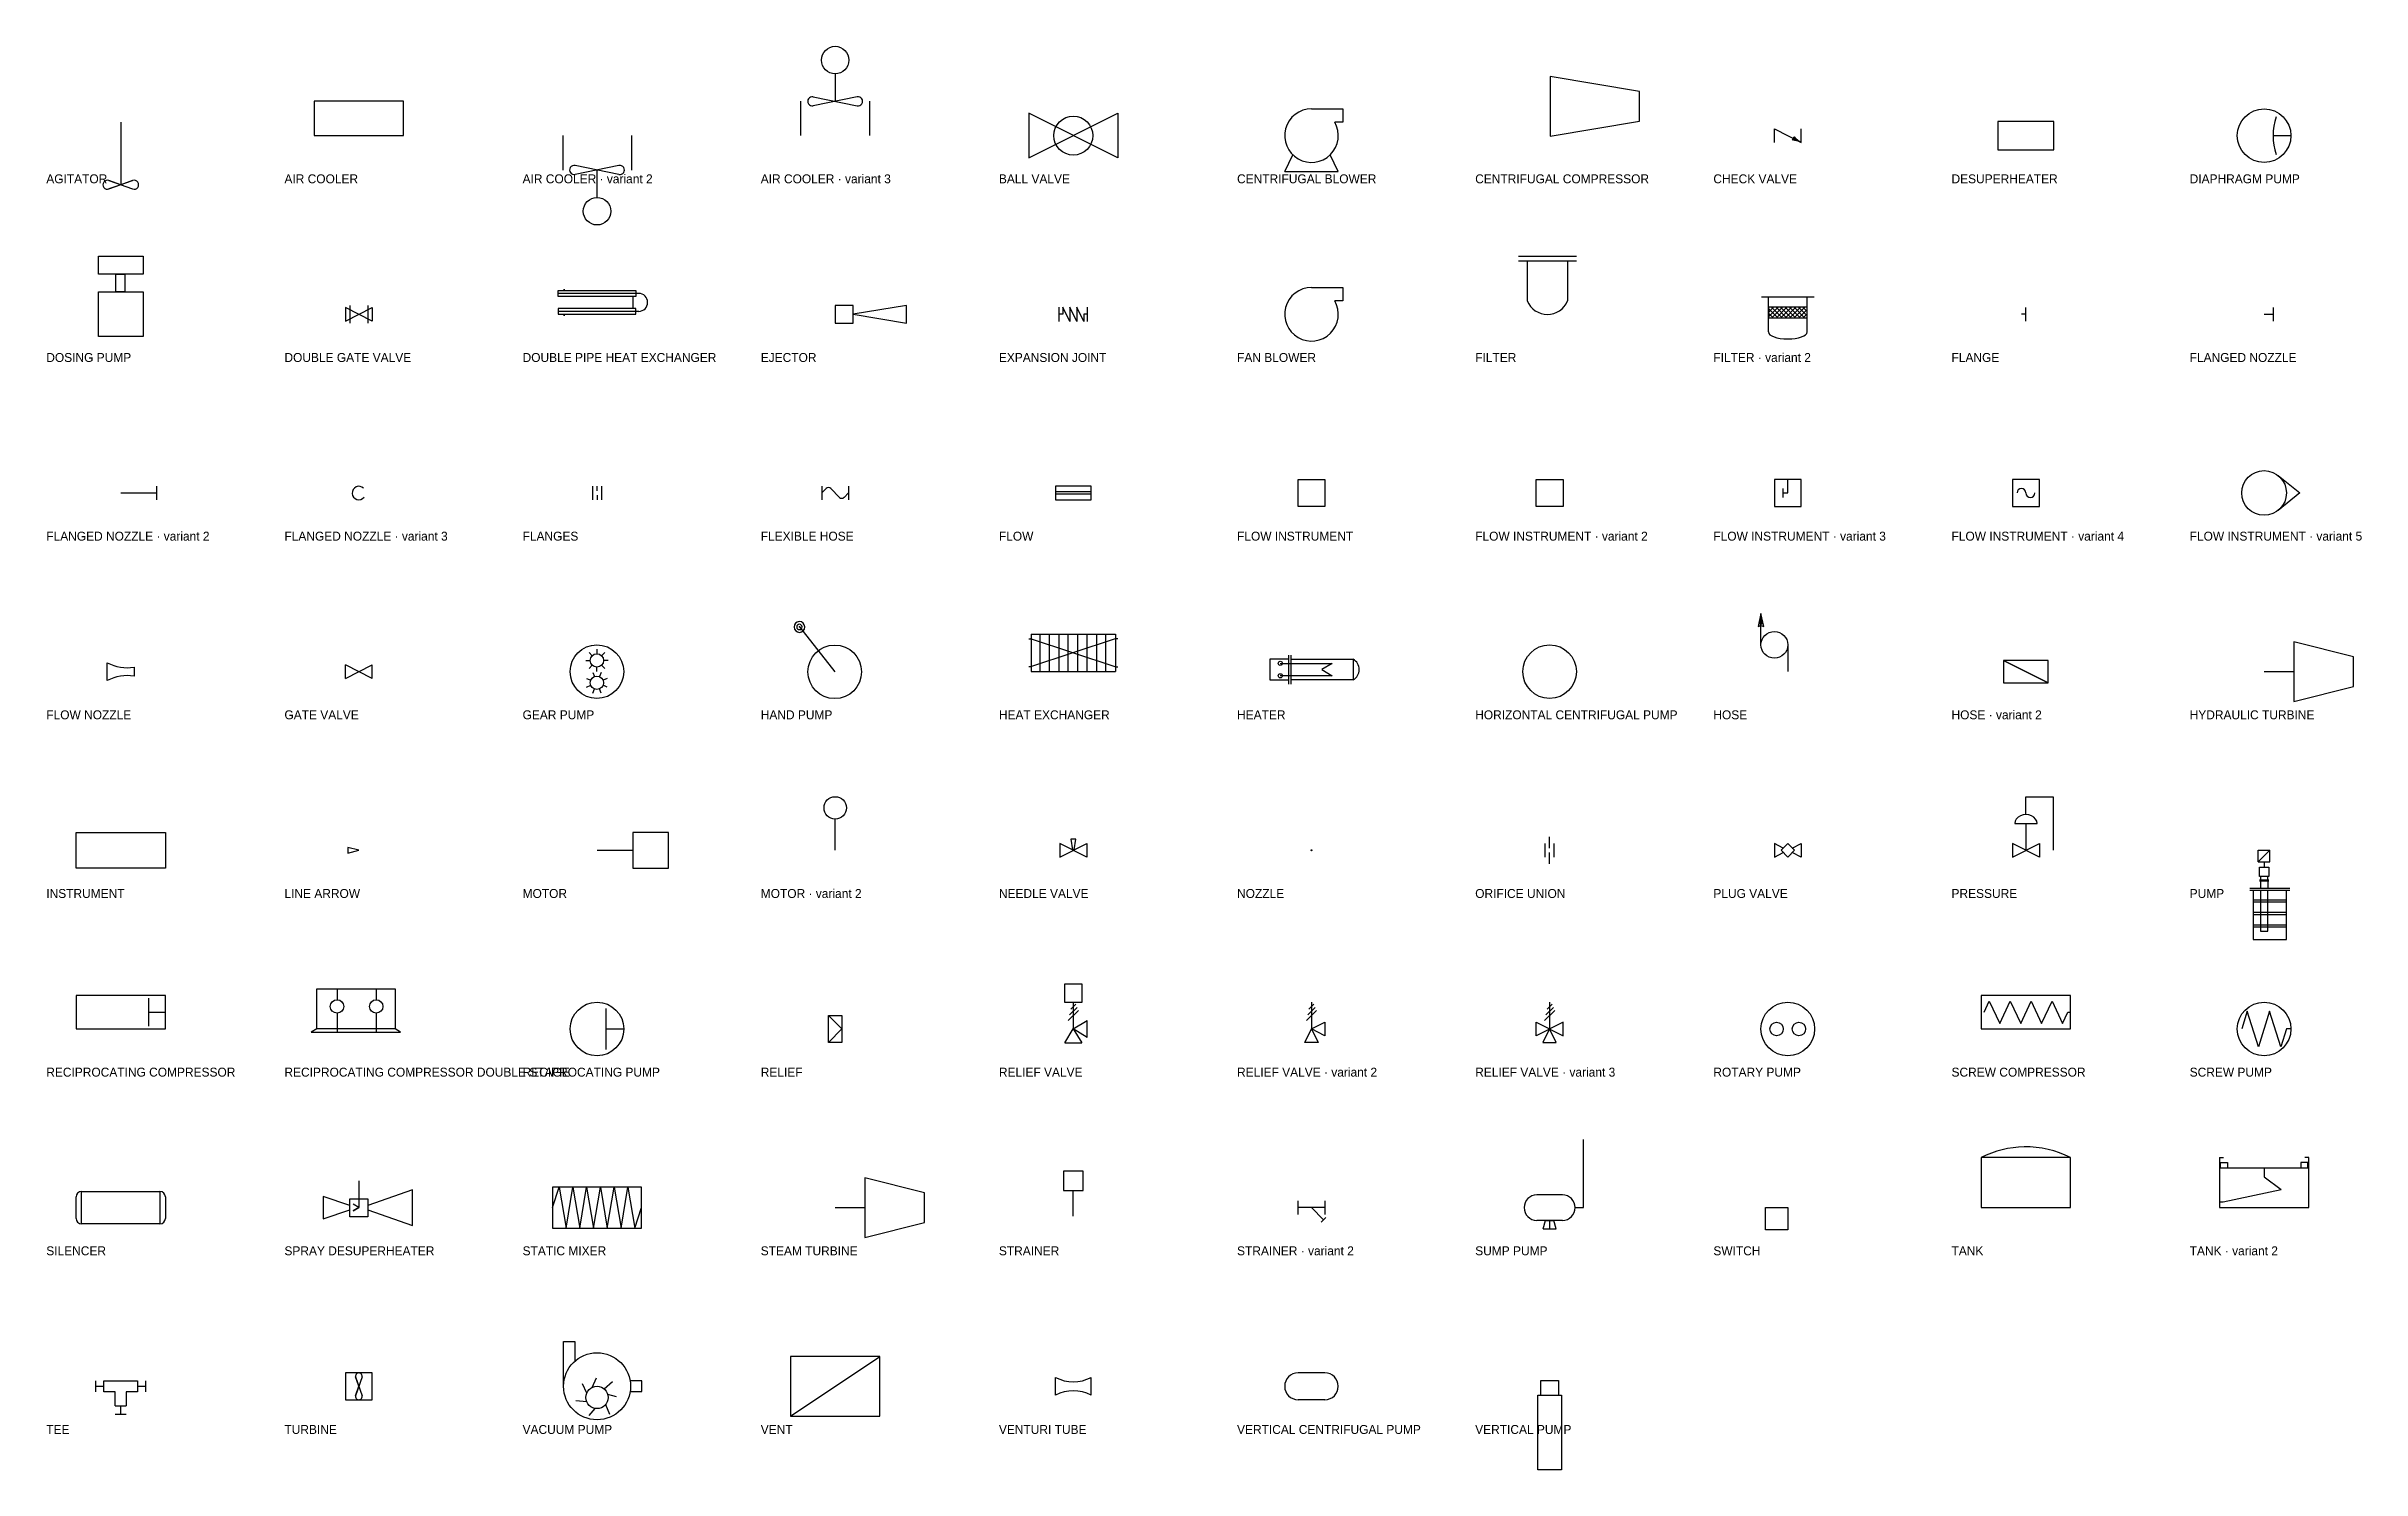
# Model space of a CAD drawing. Header units: millimetres. Extents: x 0 to 778, y -428 to 50.
import ezdxf

# ---------------------------------------------------------------- set-up
doc = ezdxf.new("R2010")
doc.units = ezdxf.units.MM
for name, color, linetype in [('STD_LAYER_001', 7, 'CONTINUOUS'), ('STD_LAYER_002', 7, 'CONTINUOUS'), ('STD_LAYER_003', 3, 'CONTINUOUS'), ('STD_LAYER_004', 2, 'CONTINUOUS')]:
    doc.layers.add(name, color=color, linetype=linetype)

# ---------------------------------------------------------------- blocks, each defined once
blk = doc.blocks.new('SYM_001')
at = {"layer": 'STD_LAYER_001', "lineweight": -2}
for p, q in [((0, 0.15), (0, -0.55)), ((0, -0.55), (-0.133, -0.503)), ((-0.133, -0.597), (0.133, -0.503)), ((-0.133, -0.503), (0.133, -0.597)), ((0.133, -0.503), (0, -0.55)), ((0, -0.55), (-0.133, -0.597))]:
    blk.add_line(p, q, dxfattribs=at)
for centre, start, end in [((-0.15, -0.55), 70.5374, 289.4626), ((0.15, -0.55), 250.5374, 109.4626)]:
    blk.add_arc(centre, 0.05, start, end, dxfattribs=at)
blk = doc.blocks.new('SYM_002')
at = {"layer": 'STD_LAYER_002', "lineweight": -2}
for p, q in [((1.3, 1), (-1.3, 1)), ((-1.3, 1), (-1.3, 0)), ((1.3, 0), (1.3, 1)), ((-1.3, 0), (1.3, 0))]:
    blk.add_line(p, q, dxfattribs=at)
blk = doc.blocks.new('SYM_003')
at = {"layer": 'STD_LAYER_002', "lineweight": -2}
for p, q in [((-0.5, 0), (-0.5, -0.5)), ((0.5, 0), (0.5, -0.5)), ((0.32, -0.565), (-0.32, -0.435)), ((0.32, -0.435), (-0.32, -0.565)), ((0, -0.9), (0, -0.5))]:
    blk.add_line(p, q, dxfattribs=at)
blk.add_circle((0, -1.1), 0.2, dxfattribs=at)
for centre, start, end in [((-0.333, -0.5), 78.4639, 282.2159), ((0.333, -0.5), 258.4639, 101.5361)]:
    blk.add_arc(centre, 0.0667, start, end, dxfattribs=at)
blk = doc.blocks.new('SYM_004')
at = {"layer": 'STD_LAYER_002', "lineweight": -2}
for p, q in [((0, 0.9), (0, 0.5)), ((-0.5, 0), (-0.5, 0.5)), ((-0.32, 0.565), (0.32, 0.435)), ((0.32, 0.565), (-0.32, 0.435)), ((0.5, 0.5), (0.5, 0))]:
    blk.add_line(p, q, dxfattribs=at)
blk.add_circle((0, 1.1), 0.2, dxfattribs=at)
for centre, start, end in [((-0.333, 0.5), 78.4639, 281.5361), ((0.333, 0.5), 258.4442, 101.5558)]:
    blk.add_arc(centre, 0.0667, start, end, dxfattribs=at)
blk = doc.blocks.new('SYM_005')
at = {"layer": 'STD_LAYER_004'}
for p, q in [((-3.125, -1.5625), (3.125, 1.5625)), ((3.125, -1.5625), (-3.125, 1.5625)), ((-3.125, 1.5625), (-3.125, -1.5625)), ((3.125, 1.5625), (3.125, -1.5625))]:
    blk.add_line(p, q, dxfattribs=at)
blk.add_circle((0, 0), 1.3672, dxfattribs=at)
blk = doc.blocks.new('SYM_006')
at = {"layer": 'STD_LAYER_001', "lineweight": -2}
for p, q in [((0, 0.3), (0.35, 0.3)), ((0.35, 0.3), (0.35, 0.15)), ((0.35, 0.15), (0.26, 0.15)), ((-0.3, -0.4), (-0.208, -0.216)), ((0.3, -0.4), (0.208, -0.216)), ((-0.3, -0.4), (0.3, -0.4))]:
    blk.add_line(p, q, dxfattribs=at)
blk.add_arc((0, 0), 0.3, 90, 30, dxfattribs=at)
blk = doc.blocks.new('SYM_007')
at = {"layer": 'STD_LAYER_002', "lineweight": -2}
for p, q in [((0.007, 0.793), (0.007, -0.007)), ((1.207, 0.593), (0.007, 0.793)), ((1.207, 0.193), (1.207, 0.593)), ((0.007, -0.007), (1.207, 0.193))]:
    blk.add_line(p, q, dxfattribs=at)
blk = doc.blocks.new('SYM_008')
at = {"layer": 'STD_LAYER_001', "lineweight": -2}
for p, q in [((-0.15, 0.075), (0.15, -0.075)), ((-0.15, -0.075), (-0.15, 0.075)), ((0.15, -0.075), (0.15, 0.075)), ((0.053, -0.048), (0.07, -0.014)), ((0.053, -0.048), (0.083, -0.041)), ((0.105, -0.053), (0.053, -0.048)), ((0.083, -0.041), (0.07, -0.014)), ((0.07, -0.014), (0.105, -0.053))]:
    blk.add_line(p, q, dxfattribs=at)
for centre, start, end in [((-0.003, -0.431), 66.7993, 81.7792), ((0.343, 0.261), 225.0907, 240.0706)]:
    blk.add_arc(centre, 0.387, start, end, dxfattribs=at)
blk = doc.blocks.new('SYM_009')
at = {"layer": 'STD_LAYER_002', "lineweight": -2}
for p, q in [((0.314, 0.157), (-0.316, 0.157)), ((-0.316, 0.157), (-0.316, -0.157)), ((0.314, -0.157), (0.314, 0.157)), ((-0.316, -0.157), (0.314, -0.157))]:
    blk.add_line(p, q, dxfattribs=at)
blk = doc.blocks.new('SYM_010')
at = {"layer": 'STD_LAYER_001', "lineweight": -2}
blk.add_line((0.1, 0), (0.3, 0), dxfattribs=at)
blk.add_circle((0, 0), 0.3, dxfattribs=at)
blk.add_arc((0.75, 0), 0.65, 161.1107, 198.8879, dxfattribs=at)
blk = doc.blocks.new('SYM_011')
at = {"layer": 'STD_LAYER_002', "lineweight": -2}
for p, q in [((-0.25, 0.65), (0.25, 0.65)), ((-0.25, 0.45), (-0.25, 0.65)), ((0.25, 0.65), (0.25, 0.45)), ((0.25, 0.45), (-0.25, 0.45)), ((-0.056, 0.45), (0.046, 0.45)), ((-0.056, 0.25), (-0.056, 0.45)), ((0.046, 0.45), (0.046, 0.25)), ((-0.25, 0.25), (0.25, 0.25)), ((-0.25, -0.25), (-0.25, 0.25)), ((0.046, 0.25), (-0.056, 0.25)), ((0.25, 0.25), (0.25, -0.25)), ((0.25, -0.25), (-0.25, -0.25))]:
    blk.add_line(p, q, dxfattribs=at)
blk = doc.blocks.new('SYM_012')
at = {"layer": 'STD_LAYER_001', "lineweight": -2}
for p, q in [((-0.15, 0.075), (-0.15, -0.075)), ((0.15, -0.075), (-0.15, 0.075)), ((-0.15, -0.075), (0.15, 0.075)), ((-0.1, 0.1), (-0.1, -0.1)), ((0.1, 0.1), (0.1, -0.1)), ((0.15, 0.075), (0.15, -0.075))]:
    blk.add_line(p, q, dxfattribs=at)
blk = doc.blocks.new('SYM_013')
at = {"layer": 'STD_LAYER_002', "lineweight": -2}
for p, q in [((-1.3, 0.7), (-1.3, 0.8)), ((-1.3, 0.8), (-1.1, 0.8)), ((-1.1, 0.8), (-1.1, 0.85)), ((-1.1, 0.85), (-1.1, 0.8)), ((-1.1, 0.8), (1.3, 0.8)), ((1.3, 0.8), (1.3, 0.6)), ((-1.3, 0.6), (-1.3, 0.7)), ((1.4, 0.7), (-1.3, 0.7)), ((1.3, 0.6), (-1.3, 0.6)), ((1.3, 0.2), (-1.3, 0.2)), ((-1.3, 0.2), (-1.3, 0.1)), ((1.4, 0.1), (-1.3, 0.1)), ((-1.3, 0.1), (-1.3, 0)), ((-1.3, 0), (-1.1, 0)), ((-1.1, 0), (-1.1, -0.05)), ((-1.1, -0.05), (-1.1, 0)), ((-1.1, 0), (1.3, 0)), ((1.2, 0.6), (1.2, 0.2)), ((1.3, 0), (1.3, 0.2))]:
    blk.add_line(p, q, dxfattribs=at)
blk.add_arc((1.4, 0.4), 0.3, 270, 90, dxfattribs=at)
blk = doc.blocks.new('SYM_014')
at = {"layer": 'STD_LAYER_002', "lineweight": -2}
for p, q in [((0, 0.1), (0, -0.1)), ((0.2, 0.1), (0, 0.1)), ((0.8, 0.1), (0.2, 0)), ((0.2, -0.1), (0.2, 0.1)), ((0.2, 0), (0.8, -0.1)), ((0.8, 0), (0.8, 0.1)), ((0.8, -0.1), (0.8, 0)), ((0, -0.1), (0.2, -0.1))]:
    blk.add_line(p, q, dxfattribs=at)
blk = doc.blocks.new('SYM_015')
at = {"layer": 'STD_LAYER_002', "lineweight": -2}
for p, q in [((-0.157, -0.079), (-0.157, 0.079)), ((-0.118, 0), (-0.157, 0)), ((-0.039, -0.079), (-0.118, 0.079)), ((-0.118, 0.079), (-0.118, 0)), ((0.039, -0.079), (-0.039, 0.079)), ((-0.039, 0.079), (-0.039, -0.079)), ((0.118, -0.079), (0.039, 0.079)), ((0.039, 0.079), (0.039, -0.079)), ((0.158, 0), (0.118, 0)), ((0.118, 0), (0.118, -0.079)), ((0.157, -0.079), (0.157, 0.079))]:
    blk.add_line(p, q, dxfattribs=at)
blk = doc.blocks.new('SYM_016')
at = {"layer": 'STD_LAYER_002', "lineweight": -2}
for p, q in [((0, 0.3), (0.35, 0.3)), ((0, 0.3), (0.35, 0.3)), ((0.35, 0.3), (0.35, 0.15)), ((0.35, 0.15), (0.26, 0.15)), ((0.35, 0.15), (0.26, 0.15)), ((0.35, 0.225), (0.35, 0.15))]:
    blk.add_line(p, q, dxfattribs=at)
blk.add_arc((0, 0), 0.3, 90, 29.9991, dxfattribs=at)
blk = doc.blocks.new('SYM_017')
at = {"layer": 'STD_LAYER_001', "lineweight": -2}
for p, q in [((-0.35, 0.65), (0.3, 0.65)), ((-0.35, 0.6), (0.3, 0.6)), ((-0.25, 0.6), (-0.25, 0.15)), ((0.2, 0.6), (0.2, 0.15))]:
    blk.add_line(p, q, dxfattribs=at)
blk.add_arc((-0.025, 0.242), 0.243, 202.1743, 337.8257, dxfattribs=at)
blk = doc.blocks.new('SYM_018')
at = {"layer": 'STD_LAYER_002', "lineweight": -2}
for p, q in [((-0.295, 0.197), (0.295, 0.197)), ((-0.217, -0.197), (-0.217, 0.197)), ((-0.217, -0.029), (-0.109, 0.079)), ((-0.217, 0.022), (-0.159, 0.079)), ((-0.217, 0.072), (-0.209, 0.079)), ((0.217, 0.079), (-0.217, 0.079)), ((-0.217, 0.079), (-0.217, -0.039)), ((-0.113, -0.039), (-0.217, 0.065)), ((-0.163, -0.039), (-0.217, 0.014)), ((-0.063, -0.039), (-0.181, 0.079)), ((-0.177, -0.039), (-0.059, 0.079)), ((-0.013, -0.039), (-0.131, 0.079)), ((-0.127, -0.039), (-0.009, 0.079)), ((0.037, -0.039), (-0.081, 0.079)), ((-0.077, -0.039), (0.041, 0.079)), ((0.088, -0.039), (-0.03, 0.079)), ((-0.027, -0.039), (0.091, 0.079)), ((0.138, -0.039), (0.02, 0.079)), ((0.023, -0.039), (0.141, 0.079)), ((0.188, -0.039), (0.07, 0.079)), ((0.073, -0.039), (0.191, 0.079)), ((0.217, -0.018), (0.12, 0.079)), ((0.124, -0.039), (0.217, 0.054)), ((0.217, 0.032), (0.17, 0.079)), ((0.174, -0.039), (0.217, 0.004)), ((0.217, -0.197), (0.217, 0.197)), ((0.217, -0.039), (0.217, 0.079)), ((-0.213, -0.039), (-0.217, -0.036)), ((-0.217, -0.039), (0.217, -0.039))]:
    blk.add_line(p, q, dxfattribs=at)
blk.add_ellipse((0, -0.197), major_axis=(0.217, 0), ratio=0.365148, start_param=3.141593, end_param=6.283185, dxfattribs=at)
blk = doc.blocks.new('SYM_019')
at = {"layer": 'STD_LAYER_001', "lineweight": -2}
for p, q in [((0, 0), (-0.05, 0)), ((0, -0.075), (0, 0.075))]:
    blk.add_line(p, q, dxfattribs=at)
blk = doc.blocks.new('SYM_020')
at = {"layer": 'STD_LAYER_001', "lineweight": -2}
for p, q in [((0, 0), (0.1, 0)), ((0.1, 0.075), (0.1, -0.075))]:
    blk.add_line(p, q, dxfattribs=at)
blk = doc.blocks.new('SYM_021')
at = {"layer": 'STD_LAYER_001', "lineweight": -2}
for p, q in [((0, 0), (0.4, 0)), ((0.4, 0.075), (0.4, -0.075))]:
    blk.add_line(p, q, dxfattribs=at)
blk = doc.blocks.new('SYM_022')
at = {"layer": 'STD_LAYER_001', "lineweight": -2}
blk.add_arc((0, 0), 0.075, 45.5104, 321.6705, dxfattribs=at)
blk = doc.blocks.new('SYM_023')
at = {"layer": 'STD_LAYER_001', "lineweight": -2}
for p, q in [((-0.05, 0.075), (-0.05, -0.075)), ((0, 0.025), (0, 0.075)), ((0.05, 0.075), (0.05, -0.075)), ((0, -0.025), (0, -0.075))]:
    blk.add_line(p, q, dxfattribs=at)
blk = doc.blocks.new('SYM_024')
at = {"layer": 'STD_LAYER_002', "lineweight": -2}
for p, q in [((-0.15, 0.075), (-0.15, -0.075)), ((-0.15, 0), (-0.101, 0.049)), ((0.049, -0.049), (-0.049, 0.049)), ((0.101, -0.049), (0.15, 0)), ((0.15, 0.075), (0.15, -0.075))]:
    blk.add_line(p, q, dxfattribs=at)
for centre, start, end in [((-0.075, 0.022), 45.541, 135.5561), ((0.075, -0.022), 225.541, 315.5561)]:
    blk.add_arc(centre, 0.0379, start, end, dxfattribs=at)
blk = doc.blocks.new('SYM_025')
at = {"layer": 'STD_LAYER_001', "lineweight": -2}
for p, q in [((0.2, 0.075), (-0.2, 0.075)), ((-0.2, 0.075), (-0.2, -0.075)), ((-0.2, 0.015), (0.2, 0.015)), ((0.2, -0.075), (0.2, 0.075)), ((0.2, -0.015), (-0.2, -0.015)), ((-0.2, -0.075), (0.2, -0.075))]:
    blk.add_line(p, q, dxfattribs=at)
blk = doc.blocks.new('SYM_026')
at = {"layer": 'STD_LAYER_001', "lineweight": -2}
for p, q in [((-0.15, -0.15), (-0.15, 0.15)), ((-0.15, 0.15), (0.15, 0.15)), ((0.15, 0.15), (0.15, -0.15)), ((0.15, -0.15), (-0.15, -0.15))]:
    blk.add_line(p, q, dxfattribs=at)
blk = doc.blocks.new('SYM_027')
at = {"layer": 'STD_LAYER_001', "lineweight": -2}
for p, q in [((-0.15, -0.15), (-0.15, 0.15)), ((-0.15, 0.15), (0.15, 0.15)), ((0.15, 0.15), (0.15, -0.15)), ((0.15, -0.15), (-0.15, -0.15))]:
    blk.add_line(p, q, dxfattribs=at)
blk = doc.blocks.new('SYM_028')
at = {"layer": 'STD_LAYER_001', "lineweight": -2}
for p, q in [((0.15, 0.15), (-0.15, 0.15)), ((-0.15, 0.15), (-0.15, -0.15)), ((-0.05, -0.05), (-0.05, 0.05)), ((-0.05, 0), (0, 0)), ((0, 0), (0, 0.15)), ((0.15, -0.15), (0.15, 0.15)), ((-0.15, -0.15), (0.15, -0.15))]:
    blk.add_line(p, q, dxfattribs=at)
blk = doc.blocks.new('SYM_029')
at = {"layer": 'STD_LAYER_001', "lineweight": -2}
for p, q in [((-0.15, 0.15), (-0.15, -0.15)), ((0.15, 0.15), (-0.15, 0.15)), ((0.15, -0.15), (0.15, 0.15)), ((-0.15, -0.15), (0.15, -0.15))]:
    blk.add_line(p, q, dxfattribs=at)
for centre, start, end in [((-0.05, 0), 0, 180), ((0.05, 0), 180, 0)]:
    blk.add_arc(centre, 0.05, start, end, dxfattribs=at)
blk = doc.blocks.new('SYM_030')
at = {"layer": 'STD_LAYER_001', "lineweight": -2}
for p, q in [((0.156, 0.195), (0.4, 0)), ((0.4, 0), (0.156, -0.195))]:
    blk.add_line(p, q, dxfattribs=at)
blk.add_circle((0, 0), 0.25, dxfattribs=at)
blk = doc.blocks.new('SYM_031')
at = {"layer": 'STD_LAYER_001', "lineweight": -2}
for p, q in [((-0.15, -0.1), (-0.15, 0.1)), ((0.15, 0.05), (0.15, -0.05))]:
    blk.add_line(p, q, dxfattribs=at)
for centre, start, end in [((0.075, 0.525), 242.1027, 278.9726), ((0.075, -0.525), 81.0274, 117.8973)]:
    blk.add_arc(centre, 0.481, start, end, dxfattribs=at)
blk = doc.blocks.new('SYM_032')
at = {"layer": 'STD_LAYER_001', "lineweight": -2}
for p, q in [((0.15, -0.075), (-0.15, 0.075)), ((-0.15, -0.075), (0.15, 0.075)), ((-0.15, -0.075), (-0.15, 0.075)), ((0.15, -0.075), (0.15, 0.075))]:
    blk.add_line(p, q, dxfattribs=at)
blk = doc.blocks.new('SYM_033')
at = {"layer": 'STD_LAYER_002', "lineweight": -2}
for p, q in [((-0.126, 0.125), (-0.076, 0.125)), ((-0.089, 0.214), (-0.054, 0.178)), ((-0.089, 0.037), (-0.054, 0.072)), ((-0.001, 0.25), (-0.001, 0.2)), ((-0.001, 0.25), (-0.001, 0.2)), ((-0.001, 0), (-0.001, 0.05)), ((0.088, 0.214), (0.052, 0.178)), ((0.088, 0.037), (0.052, 0.072)), ((0.124, 0.125), (0.074, 0.125)), ((-0.116, -0.077), (-0.07, -0.096)), ((-0.116, -0.077), (-0.07, -0.096)), ((-0.116, -0.173), (-0.07, -0.153)), ((-0.048, -0.009), (-0.029, -0.055)), ((-0.048, -0.24), (-0.029, -0.194)), ((0.047, -0.009), (0.028, -0.055)), ((0.047, -0.24), (0.028, -0.194)), ((0.115, -0.077), (0.069, -0.096)), ((0.115, -0.173), (0.069, -0.153))]:
    blk.add_line(p, q, dxfattribs=at)
for centre, radius in [((-0.001, 0), 0.3), ((-0.001, 0.125), 0.075), ((-0.001, -0.125), 0.075)]:
    blk.add_circle(centre, radius, dxfattribs=at)
blk = doc.blocks.new('SYM_034')
at = {"layer": 'STD_LAYER_002', "lineweight": -2}
blk.add_line((-0.4, 0.5), (-0.005, -0.002), dxfattribs=at)
blk.add_circle((-0.005, -0.002), 0.3, dxfattribs=at)
for radius in [0.06, 0.03]:
    blk.add_arc((-0.4, 0.5), radius, 2.0819, 0, dxfattribs=at)
blk.add_point((-0.4, 0.5), dxfattribs=at)
blk = doc.blocks.new('SYM_035')
at = {"layer": 'STD_LAYER_001', "lineweight": -2}
for p, q in [((-0.95, 0.7), (-0.9, 0.7)), ((0.891, 0.7), (-0.909, 0.1)), ((0.891, 0.1), (-0.909, 0.7)), ((-0.9, 0.8), (0.9, 0.8)), ((-0.9, 0.8), (-0.9, 0)), ((-0.709, 0.8), (-0.709, 0)), ((-0.509, 0), (-0.509, 0.8)), ((-0.509, 0.8), (-0.309, 0.8)), ((-0.309, 0.8), (-0.309, 0)), ((-0.109, 0), (-0.109, 0.8)), ((-0.109, 0.8), (0.091, 0.8)), ((0.091, 0.8), (0.091, 0)), ((0.291, 0), (0.291, 0.8)), ((0.291, 0.8), (0.491, 0.8)), ((0.491, 0.8), (0.491, 0)), ((0.691, 0), (0.691, 0.8)), ((0.9, 0.8), (0.9, 0)), ((0.95, 0.7), (0.9, 0.7)), ((-0.9, 0.1), (-0.95, 0.1)), ((-0.9, 0), (0.9, 0)), ((-0.709, 0), (-0.509, 0)), ((-0.309, 0), (-0.109, 0)), ((0.091, 0), (0.291, 0)), ((0.491, 0), (0.691, 0)), ((0.9, 0.1), (0.95, 0.1))]:
    blk.add_line(p, q, dxfattribs=at)
blk = doc.blocks.new('SYM_036')
at = {"layer": 'STD_LAYER_001', "lineweight": -2}
for p, q in [((-0.55, 0.3), (-1, 0.3)), ((-1, 0.3), (-1, -0.2)), ((-0.75, 0.2), (0.5, 0.2)), ((-0.55, 0.4), (-0.55, -0.3)), ((-0.5, 0.4), (-0.5, -0.3)), ((-0.5, 0.3), (1, 0.3)), ((0.5, 0.2), (0.25, 0.05)), ((0.25, 0.05), (0.5, -0.1)), ((1, 0.3), (1, -0.2)), ((-1, -0.2), (-0.55, -0.2)), ((0.5, -0.1), (-0.75, -0.1)), ((1, -0.2), (-0.5, -0.2))]:
    blk.add_line(p, q, dxfattribs=at)
for centre in [(-0.75, 0.2), (-0.75, -0.1)]:
    blk.add_circle(centre, 0.05, dxfattribs=at)
blk.add_arc((0.867, 0.05), 0.283, 298.0725, 61.9275, dxfattribs=at)
blk = doc.blocks.new('SYM_037')
at = {"layer": 'STD_LAYER_002', "lineweight": -2}
blk.add_circle((0, 0), 0.3, dxfattribs=at)
blk = doc.blocks.new('SYM_038')
at = {"layer": 'STD_LAYER_002', "lineweight": -2}
for p, q in [((-0.3, 0.65), (-0.332, 0.504)), ((-0.31, 0.53), (-0.3, 0.577)), ((-0.302, 0.533), (-0.31, 0.53)), ((-0.3, 0.3), (-0.3, 0.65)), ((-0.268, 0.504), (-0.3, 0.65)), ((-0.3, 0.577), (-0.29, 0.53)), ((-0.29, 0.53), (-0.298, 0.533)), ((-0.332, 0.504), (-0.3, 0.517)), ((-0.3, 0.517), (-0.268, 0.504)), ((0, 0.3), (0, 0))]:
    blk.add_line(p, q, dxfattribs=at)
blk.add_circle((-0.15, 0.3), 0.15, dxfattribs=at)
blk = doc.blocks.new('SYM_039')
at = {"layer": 'STD_LAYER_002', "lineweight": -2}
for p, q in [((0.25, 0.125), (-0.25, 0.125)), ((-0.25, 0.125), (0.25, -0.125)), ((-0.25, 0.125), (-0.25, -0.125)), ((0.25, -0.125), (0.25, 0.125)), ((-0.25, -0.125), (0.25, -0.125))]:
    blk.add_line(p, q, dxfattribs=at)
blk.add_lwpolyline([(-0.25, -0.125), (0.25, -0.125), (-0.25, 0.125)], close=True, dxfattribs=at)
blk = doc.blocks.new('SYM_040')
at = {"layer": 'STD_LAYER_001', "lineweight": -2}
for p, q in [((0.4, 0.4), (0.4, -0.4)), ((1.2, 0.2), (0.4, 0.4)), ((0, 0), (0.4, 0)), ((1.2, -0.2), (1.2, 0.2)), ((0.4, -0.4), (1.2, -0.2))]:
    blk.add_line(p, q, dxfattribs=at)
blk = doc.blocks.new('SYM_041')
at = {"layer": 'STD_LAYER_001', "lineweight": -2}
for p, q in [((-1.25, 0.5), (1.25, 0.5)), ((-1.25, -0.5), (-1.25, 0.5)), ((1.25, 0.5), (1.25, -0.5)), ((1.25, -0.5), (-1.25, -0.5))]:
    blk.add_line(p, q, dxfattribs=at)
blk = doc.blocks.new('SYM_042')
at = {"layer": 'STD_LAYER_001', "lineweight": -2}
for p, q in [((0, 0), (-0.124, 0.031)), ((-0.124, 0.031), (-0.124, -0.032)), ((-0.124, -0.032), (0, 0))]:
    blk.add_line(p, q, dxfattribs=at)
blk.add_lwpolyline([(0, 0), (-0.124, 0.031), (-0.124, -0.032)], close=True, dxfattribs=at)
blk = doc.blocks.new('SYM_043')
at = {"layer": 'STD_LAYER_001', "lineweight": -2}
for p, q in [((0, 0), (0.4, 0)), ((0.8, 0.2), (0.4, 0.2)), ((0.4, 0.2), (0.4, -0.2)), ((0.8, -0.2), (0.8, 0.2)), ((0.4, -0.2), (0.8, -0.2))]:
    blk.add_line(p, q, dxfattribs=at)
blk = doc.blocks.new('SYM_044')
at = {"layer": 'STD_LAYER_001', "lineweight": -2}
blk.add_line((0, 0), (0, 0.35), dxfattribs=at)
blk.add_circle((0, 0.475), 0.125, dxfattribs=at)
blk = doc.blocks.new('SYM_045')
at = {"layer": 'STD_LAYER_001', "lineweight": -2}
for p, q in [((-0.15, 0.075), (-0.15, -0.075)), ((0.15, -0.075), (-0.15, 0.075)), ((-0.15, -0.075), (0.15, 0.075)), ((0.027, 0.125), (-0.027, 0.125)), ((-0.027, 0.125), (-0.01, 0.006)), ((-0.01, 0.006), (0.01, 0.006)), ((0.01, 0.006), (0.027, 0.125)), ((0.15, 0.075), (0.15, -0.075))]:
    blk.add_line(p, q, dxfattribs=at)
blk.add_lwpolyline([(0.027, 0.125), (-0.027, 0.125), (-0.01, 0.006), (0.01, 0.006)], close=True, dxfattribs=at)
blk = doc.blocks.new('SYM_046')
at = {"layer": 'STD_LAYER_001', "lineweight": -2}
blk.add_circle((0, 0), 0.005, dxfattribs=at)
blk = doc.blocks.new('SYM_047')
at = {"layer": 'STD_LAYER_002', "lineweight": -2}
for p, q in [((-0.05, -0.075), (-0.05, 0.075)), ((0, 0.025), (0, 0.15)), ((0.05, -0.075), (0.05, 0.075)), ((0, -0.15), (0, -0.025))]:
    blk.add_line(p, q, dxfattribs=at)
blk = doc.blocks.new('SYM_048')
at = {"layer": 'STD_LAYER_002', "lineweight": -2}
for p, q in [((-0.15, 0.075), (-0.15, -0.075)), ((-0.05, 0.025), (-0.15, 0.075)), ((0, 0.075), (-0.075, 0)), ((-0.075, 0), (0, -0.075)), ((0.075, 0), (0, 0.075)), ((0, -0.075), (0.075, 0)), ((0.05, 0.025), (0.15, 0.075)), ((0.15, 0.075), (0.15, -0.075)), ((-0.15, -0.075), (-0.05, -0.025)), ((0.15, -0.075), (0.05, -0.025))]:
    blk.add_line(p, q, dxfattribs=at)
blk = doc.blocks.new('SYM_049')
at = {"layer": 'STD_LAYER_001', "lineweight": -2}
for p, q in [((0, 0.4), (0, 0.6)), ((0, 0.6), (0.303, 0.6)), ((0.303, 0.6), (0.303, 0)), ((-0.125, 0.3), (0.125, 0.3)), ((0, 0.3), (0, 0)), ((-0.15, 0.075), (-0.15, -0.075)), ((-0.15, -0.075), (0.15, 0.075)), ((0.15, -0.075), (-0.15, 0.075)), ((0.15, 0.075), (0.15, -0.075))]:
    blk.add_line(p, q, dxfattribs=at)
blk.add_ellipse((0, 0.3), major_axis=(0.125, 0), ratio=0.8, start_param=0, end_param=3.141593, dxfattribs=at)
blk = doc.blocks.new('SYM_050')
at = {"layer": 'STD_LAYER_002', "lineweight": -2}
for p, q in [((-0.219, -0.435), (-0.219, 0.002)), ((-0.219, 0.002), (0.219, 0.002)), ((0.219, 0.002), (-0.219, -0.435)), ((0.219, -0.435), (0.219, 0.002)), ((-0.219, -0.435), (0.219, -0.435)), ((-0.177, -0.63), (0.177, -0.63)), ((-0.177, -0.98), (-0.177, -0.63)), ((0, -0.435), (0, -0.63)), ((0.177, -0.63), (0.177, -0.98)), ((-0.531, -1.417), (0.965, -1.417)), ((-0.531, -1.496), (0.965, -1.496)), ((-0.413, -1.496), (-0.413, -3.346)), ((0.177, -0.98), (-0.177, -0.98)), ((-0.177, -1.102), (0.177, -1.102)), ((-0.177, -1.142), (0.177, -1.142)), ((-0.137, -0.98), (-0.138, -1.102)), ((-0.138, -1.496), (-0.138, -3.031)), ((-0.137, -1.142), (-0.137, -1.417)), ((0.137, -1.142), (0.137, -1.417)), ((0.138, -1.102), (0.138, -0.98)), ((0.138, -3.031), (0.138, -1.496)), ((0.846, -3.346), (0.846, -1.496)), ((-0.413, -1.852), (0.846, -1.85)), ((-0.413, -1.929), (0.846, -1.929)), ((-0.413, -2.323), (0.846, -2.323)), ((-0.413, -2.402), (0.846, -2.402)), ((-0.413, -2.791), (0.846, -2.795)), ((-0.413, -2.874), (0.846, -2.874)), ((-0.413, -3.346), (0.846, -3.346)), ((-0.138, -3.031), (0.138, -3.031))]:
    blk.add_line(p, q, dxfattribs=at)
blk.add_lwpolyline([(0.219, 0.002), (-0.219, -0.435), (0.219, -0.435)], close=True, dxfattribs=at)
blk = doc.blocks.new('SYM_051')
at = {"layer": 'STD_LAYER_002', "lineweight": -2}
for p, q in [((0.8, 0.6), (-0.8, 0.6)), ((-0.8, 0.6), (-0.8, 0)), ((0.5, 0.55), (0.5, 0.05)), ((0.8, 0), (0.8, 0.6)), ((-0.8, 0), (0.8, 0)), ((0.5, 0.3), (0.8, 0.3))]:
    blk.add_line(p, q, dxfattribs=at)
blk = doc.blocks.new('SYM_052')
at = {"layer": 'STD_LAYER_002', "lineweight": -2}
for p, q in [((-0.749, 0.716), (-0.05, 0.716)), ((-0.749, 0), (-0.749, 0.716)), ((-0.389, 0.716), (-0.389, 0.522)), ((-0.05, 0.716), (0.649, 0.716)), ((0.31, 0.716), (0.31, 0.522)), ((0.649, 0.716), (0.649, 0)), ((-0.389, 0.282), (-0.389, -0.058)), ((0.31, 0.282), (0.31, -0.058)), ((0.744, -0.058), (0.649, 0)), ((-0.749, 0), (-0.849, -0.058)), ((-0.849, -0.058), (0.744, -0.058)), ((0.649, 0), (-0.749, 0))]:
    blk.add_line(p, q, dxfattribs=at)
for centre in [(-0.389, 0.402), (0.31, 0.402)]:
    blk.add_circle(centre, 0.12, dxfattribs=at)
blk = doc.blocks.new('SYM_053')
at = {"layer": 'STD_LAYER_002', "lineweight": -2}
for p, q in [((0.1, 0.229), (0.1, -0.229)), ((0.1, 0), (0.3, 0))]:
    blk.add_line(p, q, dxfattribs=at)
blk.add_circle((0, 0), 0.3, dxfattribs=at)
blk = doc.blocks.new('SYM_054')
at = {"layer": 'STD_LAYER_001', "lineweight": -2}
for p, q in [((-0.075, 0.151), (0.075, 0.151)), ((-0.075, 0.15), (0.075, 0)), ((-0.075, -0.15), (-0.075, 0.15)), ((0.075, 0), (-0.075, -0.15)), ((0.075, 0.151), (0.075, -0.15)), ((0.075, -0.15), (-0.075, -0.15))]:
    blk.add_line(p, q, dxfattribs=at)
blk = doc.blocks.new('SYM_055')
at = {"layer": 'STD_LAYER_001', "lineweight": -2}
for p, q in [((0.1, 0.5), (-0.1, 0.5)), ((-0.1, 0.5), (-0.1, 0.3)), ((-0.1, 0.3), (0.1, 0.3)), ((0.028, 0.278), (-0.028, 0.222)), ((0, 0.3), (0, 0)), ((0.1, 0.3), (0.1, 0.5)), ((-0.094, -0.156), (0, 0)), ((0.057, 0.207), (-0.057, 0.093)), ((0.042, 0.242), (-0.042, 0.158)), ((0, 0), (0.156, 0.094)), ((0.156, -0.094), (0, 0)), ((0, 0), (0.094, -0.156)), ((0.156, -0.094), (0.156, 0.094)), ((-0.094, -0.156), (0.094, -0.156))]:
    blk.add_line(p, q, dxfattribs=at)
blk = doc.blocks.new('SYM_056')
at = {"layer": 'STD_LAYER_001', "lineweight": -2}
for p, q in [((0.028, 0.278), (-0.028, 0.222)), ((0, 0.3), (0, 0)), ((-0.075, -0.15), (0, 0)), ((0.057, 0.207), (-0.057, 0.093)), ((0.042, 0.242), (-0.042, 0.158)), ((0, 0), (0.15, 0.075)), ((0.15, -0.075), (0, 0)), ((0, 0), (0.075, -0.15)), ((0.15, 0.075), (0.15, -0.075)), ((0.075, -0.15), (-0.075, -0.15))]:
    blk.add_line(p, q, dxfattribs=at)
blk = doc.blocks.new('SYM_057')
at = {"layer": 'STD_LAYER_001', "lineweight": -2}
for p, q in [((-0.028, 0.222), (0.028, 0.278)), ((0, 0.3), (0, 0)), ((-0.15, -0.075), (-0.15, 0.075)), ((-0.15, 0.075), (0.15, -0.075)), ((0.15, 0.075), (-0.15, -0.075)), ((0, 0), (-0.075, -0.15)), ((-0.057, 0.093), (0.057, 0.207)), ((-0.042, 0.158), (0.042, 0.242)), ((0.075, -0.15), (0, 0)), ((0.15, -0.075), (0.15, 0.075)), ((-0.075, -0.15), (0.075, -0.15))]:
    blk.add_line(p, q, dxfattribs=at)
blk = doc.blocks.new('SYM_058')
at = {"layer": 'STD_LAYER_001', "lineweight": -2}
for centre, radius in [((0, 0), 0.3), ((-0.125, 0), 0.075), ((0.125, 0), 0.075)]:
    blk.add_circle(centre, radius, dxfattribs=at)
blk = doc.blocks.new('SYM_059')
at = {"layer": 'STD_LAYER_002', "lineweight": -2}
for p, q in [((0.8, 0.6), (-0.8, 0.6)), ((-0.8, 0.6), (-0.8, 0)), ((-0.75, 0.3), (-0.656, 0.5)), ((-0.656, 0.5), (-0.469, 0.1)), ((-0.469, 0.1), (-0.281, 0.5)), ((-0.281, 0.5), (-0.094, 0.1)), ((-0.094, 0.1), (0.094, 0.5)), ((0.094, 0.5), (0.281, 0.1)), ((0.281, 0.1), (0.469, 0.5)), ((0.469, 0.5), (0.656, 0.1)), ((0.8, 0), (0.8, 0.6)), ((-0.8, 0), (0.8, 0)), ((0.656, 0.1), (0.75, 0.3)), ((0.75, 0.3), (0.8, 0.3))]:
    blk.add_line(p, q, dxfattribs=at)
blk = doc.blocks.new('SYM_060')
at = {"layer": 'STD_LAYER_002', "lineweight": -2}
for p, q in [((-0.188, 0.198), (-0.25, 0)), ((-0.063, -0.201), (-0.188, 0.198)), ((0.062, 0.198), (-0.063, -0.201)), ((0.187, -0.201), (0.062, 0.198)), ((0.25, 0), (0.187, -0.201)), ((0.3, 0), (0.25, 0))]:
    blk.add_line(p, q, dxfattribs=at)
blk.add_circle((0, 0), 0.3, dxfattribs=at)
blk = doc.blocks.new('SYM_061')
at = {"layer": 'STD_LAYER_002', "lineweight": -2}
for p, q in [((-0.658, -0.16), (-0.658, 0.16)), ((-0.579, 0.239), (0.579, 0.239)), ((-0.579, -0.239), (-0.579, 0.239)), ((0.579, 0.239), (0.579, -0.239)), ((0.658, 0.16), (0.658, -0.16)), ((0.579, -0.239), (-0.579, -0.239))]:
    blk.add_line(p, q, dxfattribs=at)
for centre, start, end in [((-0.579, 0.16), 90, 180), ((0.579, 0.16), 0, 90), ((-0.579, -0.16), 180, 270), ((0.579, -0.16), 270, 0)]:
    blk.add_arc(centre, 0.0787, start, end, dxfattribs=at)
blk = doc.blocks.new('SYM_062')
at = {"layer": 'STD_LAYER_001', "lineweight": -2}
for p, q in [((0, 0.3), (0, 0)), ((-0.1, 0.025), (-0.4, 0.125)), ((-0.4, 0.125), (-0.4, -0.125)), ((-0.1, -0.103), (-0.1, 0.1)), ((-0.1, 0.1), (0.1, 0.1)), ((0, 0), (-0.065, 0.039)), ((0, 0), (-0.065, -0.037)), ((-0.065, -0.037), (0, 0)), ((0.6, 0.2), (0.1, 0.025)), ((0.1, 0.1), (0.1, -0.103)), ((0.6, -0.2), (0.6, 0.2)), ((-0.4, -0.125), (-0.1, -0.025)), ((0.1, -0.103), (-0.1, -0.103)), ((0.1, -0.025), (0.6, -0.2))]:
    blk.add_line(p, q, dxfattribs=at)
blk = doc.blocks.new('SYM_063')
at = {"layer": 'STD_LAYER_002', "lineweight": -2}
for p, q in [((0.511, 0.236), (-0.512, 0.236)), ((-0.512, 0.236), (-0.512, -0.236)), ((-0.512, 0), (-0.434, 0.236)), ((-0.434, 0.236), (-0.355, -0.236)), ((-0.355, -0.236), (-0.276, 0.236)), ((-0.276, 0.236), (-0.197, -0.236)), ((-0.197, -0.236), (-0.119, 0.236)), ((-0.119, 0.236), (-0.04, -0.236)), ((-0.04, -0.236), (0.039, 0.236)), ((0.039, 0.236), (0.118, -0.236)), ((0.118, -0.236), (0.196, 0.236)), ((0.196, 0.236), (0.275, -0.236)), ((0.275, -0.236), (0.354, 0.236)), ((0.354, 0.236), (0.433, -0.236)), ((0.433, -0.236), (0.511, 0)), ((0.511, -0.236), (0.511, 0.236)), ((-0.512, -0.236), (0.511, -0.236))]:
    blk.add_line(p, q, dxfattribs=at)
blk = doc.blocks.new('SYM_064')
at = {"layer": 'STD_LAYER_002', "lineweight": -2}
for p, q in [((0.4, 0.4), (0.4, -0.4)), ((1.2, 0.2), (0.4, 0.4)), ((0, 0), (0.4, 0)), ((1.2, -0.2), (1.2, 0.2)), ((0.4, -0.4), (1.2, -0.2))]:
    blk.add_line(p, q, dxfattribs=at)
blk = doc.blocks.new('SYM_065')
at = {"layer": 'STD_LAYER_002', "lineweight": -2}
for p, q in [((-0.11, 0.41), (-0.11, 0.19)), ((0.11, 0.41), (-0.11, 0.41)), ((0.11, 0.19), (0.11, 0.41)), ((-0.11, 0.19), (0.11, 0.19)), ((0, -0.095), (0, 0.19))]:
    blk.add_line(p, q, dxfattribs=at)
blk = doc.blocks.new('SYM_066')
at = {"layer": 'STD_LAYER_002', "lineweight": -2}
for p, q in [((-0.15, -0.075), (-0.15, 0.075)), ((0.136, -0.136), (0, 0)), ((0.15, 0.075), (0.15, -0.075)), ((0.15, 0), (-0.15, 0)), ((0.161, -0.11), (0.11, -0.161))]:
    blk.add_line(p, q, dxfattribs=at)
blk = doc.blocks.new('SYM_067')
at = {"layer": 'STD_LAYER_001', "lineweight": -2}
for p, q in [((0.4, 0), (0.4, 0.8)), ((0.15, 0.15), (-0.15, 0.15)), ((0.3, 0), (0.4, 0)), ((0.15, -0.15), (-0.15, -0.15)), ((-0.075, -0.25), (-0.05, -0.15)), ((-0.075, -0.25), (0.075, -0.25)), ((-0.05, -0.15), (0.05, -0.15)), ((0, -0.15), (0, -0.25)), ((0.075, -0.25), (0.05, -0.15))]:
    blk.add_line(p, q, dxfattribs=at)
for centre, start, end in [((-0.15, 0), 90, 270), ((0.15, 0), 270, 90)]:
    blk.add_arc(centre, 0.15, start, end, dxfattribs=at)
blk = doc.blocks.new('SYM_068')
at = {"layer": 'STD_LAYER_001', "lineweight": -2}
for p, q in [((-0.25, -0.25), (-0.25, 0)), ((-0.25, 0), (0, 0)), ((0, 0), (0, -0.25)), ((0, -0.25), (-0.25, -0.25))]:
    blk.add_line(p, q, dxfattribs=at)
blk = doc.blocks.new('SYM_069')
at = {"layer": 'STD_LAYER_001', "lineweight": -2}
for p, q in [((2.5, 2.8), (-2.5, 2.8)), ((-2.5, 2.8), (-2.5, 0)), ((2.5, 0), (2.5, 2.8)), ((-2.5, 0), (2.5, 0))]:
    blk.add_line(p, q, dxfattribs=at)
for start, end in [(91.0397, 116.9915), (63.0085, 91.0397)]:
    blk.add_arc((0, -2.11), 5.51, start, end, dxfattribs=at)
blk = doc.blocks.new('SYM_070')
at = {"layer": 'STD_LAYER_001', "lineweight": -2}
for p, q in [((-2.5, 2.8), (-2.5, 0)), ((-2.5, 2.8), (-2.28, 2.8)), ((2.5, 2.8), (2.28, 2.8)), ((2.5, 0), (2.5, 2.8)), ((-2.45, 2.22), (-2.45, 2.52)), ((-2.45, 2.52), (-2.05, 2.52)), ((-2.45, 2.22), (2.45, 2.22)), ((-2.05, 2.52), (-2.05, 2.22)), ((0, 2.22), (0, 1.72)), ((0, 1.72), (0.96, 1.02)), ((2.45, 2.52), (2.05, 2.52)), ((2.05, 2.52), (2.05, 2.22)), ((2.45, 2.22), (2.45, 2.52)), ((-2.5, 0.32), (-2.3, 0.32)), ((-2.5, 0), (2.5, 0)), ((-2.3, 0.32), (0.96, 1.02))]:
    blk.add_line(p, q, dxfattribs=at)
blk = doc.blocks.new('SYM_071')
at = {"layer": 'STD_LAYER_002', "lineweight": -2}
for p, q in [((-0.28125, 0.0625), (-0.28125, -0.0625)), ((-0.28125, 0), (-0.1875, 0)), ((-0.1875, 0.0625), (0.1875, 0.0625)), ((-0.1875, -0.0625), (-0.1875, 0.0625)), ((0.1875, 0.0625), (0.1875, -0.0625)), ((0.1875, 0), (0.28125, 0)), ((0.28125, -0.0625), (0.28125, 0.0625)), ((-0.0625, -0.0625), (-0.1875, -0.0625)), ((-0.0625, -0.21875), (-0.0625, -0.0625)), ((-0.0625, -0.21875), (0.0625, -0.21875)), ((0, -0.3125), (0, -0.21875)), ((0.1875, -0.0625), (0.0625, -0.0625)), ((0.0625, -0.0625), (0.0625, -0.21875)), ((-0.0625, -0.3125), (0.0625, -0.3125))]:
    blk.add_line(p, q, dxfattribs=at)
blk = doc.blocks.new('SYM_072')
at = {"layer": 'STD_LAYER_001', "lineweight": -2}
for p, q in [((-0.15, 0.15), (-0.15, -0.15)), ((0.15, 0.15), (-0.15, 0.15)), ((0.037, 0.105), (-0.037, -0.105)), ((0, 0), (-0.037, 0.105)), ((-0.037, 0.105), (0.037, -0.105)), ((0.15, -0.15), (0.15, 0.15)), ((-0.15, -0.15), (0.15, -0.15)), ((-0.037, -0.105), (0, 0))]:
    blk.add_line(p, q, dxfattribs=at)
for centre, start, end in [((0, 0.112), 348.4654, 191.5346), ((0, -0.113), 168.4654, 11.5346)]:
    blk.add_arc(centre, 0.0375, start, end, dxfattribs=at)
blk = doc.blocks.new('SYM_073')
at = {"layer": 'STD_LAYER_002', "lineweight": -2}
for p, q in [((-0.375, 0), (-0.375, 0.5)), ((-0.375, 0.5), (-0.25, 0.5)), ((-0.25, 0.5), (-0.25, 0.28)), ((-0.115, -0.075), (-0.163, 0.027)), ((-0.055, -0.015), (-0.006, 0.096)), ((0.079, -0.028), (0.174, 0.055)), ((0.5, 0.062), (0.37, 0.062)), ((0.5, -0.06), (0.5, 0.062)), ((-0.115, -0.175), (-0.237, -0.164)), ((-0.024, -0.248), (-0.092, -0.325)), ((0.096, -0.205), (0.141, -0.313)), ((0.119, -0.088), (0.215, -0.113)), ((0.37, -0.06), (0.5, -0.06))]:
    blk.add_line(p, q, dxfattribs=at)
for centre, radius in [((0, 0), 0.375), ((0, -0.125), 0.125)]:
    blk.add_circle(centre, radius, dxfattribs=at)
blk = doc.blocks.new('SYM_074')
at = {"layer": 'STD_LAYER_003'}
for p, q in [((6, 4), (-6, 4)), ((-6, 4), (-6, -4)), ((-6, -4), (6, 4)), ((6, -4), (6, 4)), ((-6, -4), (6, -4))]:
    blk.add_line(p, q, dxfattribs=at)
blk = doc.blocks.new('SYM_075')
at = {"layer": 'STD_LAYER_001', "lineweight": -2}
for p, q in [((-0.2, -0.1), (-0.2, 0.1)), ((0.2, -0.1), (0.2, 0.1))]:
    blk.add_line(p, q, dxfattribs=at)
for centre, start, end in [((0, 0.475), 241.9275, 298.0725), ((0, -0.475), 61.9275, 118.0725)]:
    blk.add_arc(centre, 0.425, start, end, dxfattribs=at)
blk = doc.blocks.new('SYM_076')
at = {"layer": 'STD_LAYER_002', "lineweight": -2}
for p, q in [((0.15, 0.15), (-0.15, 0.15)), ((0.15, -0.15), (-0.15, -0.15))]:
    blk.add_line(p, q, dxfattribs=at)
for centre, start, end in [((-0.15, 0), 90, 270), ((0.15, 0), 270, 90)]:
    blk.add_arc(centre, 0.15, start, end, dxfattribs=at)
blk = doc.blocks.new('SYM_077')
at = {"layer": 'STD_LAYER_001', "lineweight": -2}
for p, q in [((-0.15, 0.1), (0.15, 0.1)), ((-0.15, -0.15), (-0.15, 0.1)), ((0.15, 0.1), (0.15, -0.15)), ((-0.2, -0.15), (0.2, -0.15)), ((-0.2, -1.4), (-0.2, -0.15)), ((0.2, -0.15), (0.2, -1.4)), ((0.2, -1.4), (-0.2, -1.4))]:
    blk.add_line(p, q, dxfattribs=at)

msp = doc.modelspace()

# ---------------------------------------------------------------- block references
for name, p, xscale, yscale in [('SYM_004', (265, 20), 23.076923076922363, 23.076923076922363), ('SYM_007', (505, 20), 24.999999984301688, 24.999999984301688), ('SYM_002', (105, 20), 11.53846153846154, 11.53846153846154), ('SYM_001', (25, 20), 30, 30), ('SYM_005', (345, 20), 4.8, 4.8), ('SYM_006', (425, 20), 30, 30), ('SYM_009', (665, 20), 30, 30), ('SYM_010', (745, 20), 30, 30), ('SYM_003', (185, 20), 23.076923076922363, 23.076923076922363), ('SYM_008', (585, 20), 30, 30), ('SYM_011', (25, -40), 30, 30), ('SYM_017', (505, -40), 30, 30), ('SYM_016', (425, -40), 30, 30), ('SYM_012', (105, -40), 30, 30), ('SYM_013', (185, -40), 9.99999999990166, 9.99999999990166), ('SYM_014', (265, -40), 30, 30), ('SYM_015', (345, -40), 30, 30), ('SYM_018', (585, -40), 30, 30), ('SYM_019', (665, -40), 30, 30), ('SYM_020', (745, -40), 30, 30), ('SYM_030', (745, -100), 30, 30), ('SYM_021', (25, -100), 30, 30), ('SYM_022', (105, -100), 30, 30), ('SYM_023', (185, -100), 30, 30), ('SYM_024', (265, -100), 30, 30), ('SYM_025', (345, -100), 30, 30), ('SYM_026', (425, -100), 30, 30), ('SYM_027', (505, -100), 30, 30), ('SYM_028', (585, -100), 30, 30), ('SYM_029', (665, -100), 30, 30), ('SYM_034', (265, -160), 30, 30), ('SYM_035', (345, -160), 15.78947368421053, 15.78947368421053), ('SYM_038', (585, -160), 30, 30), ('SYM_033', (185, -160), 30, 30), ('SYM_036', (425, -160), 13.953488372093018, 13.953488372093018), ('SYM_037', (505, -160), 30, 30), ('SYM_040', (745, -160), 25, 25), ('SYM_031', (25, -160), 30, 30), ('SYM_032', (105, -160), 30, 30), ('SYM_039', (665, -160), 30, 30), ('SYM_044', (265, -220), 30, 30), ('SYM_049', (665, -220), 30, 30), ('SYM_041', (25, -220), 12, 12), ('SYM_043', (185, -220), 30, 30), ('SYM_045', (345, -220), 30, 30), ('SYM_047', (505, -220), 30, 30), ('SYM_048', (585, -220), 30, 30), ('SYM_042', (105, -220), 30, 30), ('SYM_046', (425, -220), 30, 30), ('SYM_050', (745, -220), 8.960314893693042, 8.960314893693042), ('SYM_051', (25, -280), 18.75, 18.75), ('SYM_052', (105, -280), 18.830481852367793, 18.830481852367793), ('SYM_053', (185, -280), 30, 30), ('SYM_055', (345, -280), 30, 30), ('SYM_056', (425, -280), 30, 30), ('SYM_057', (505, -280), 30, 30), ('SYM_058', (585, -280), 30, 30), ('SYM_059', (665, -280), 18.75, 18.75), ('SYM_060', (745, -280), 30, 30), ('SYM_054', (265, -280), 30, 30), ('SYM_067', (505, -340), 28.571648542149504, 28.571648542149504), ('SYM_069', (665, -340), 5.99995393871219, 5.99995393871219), ('SYM_070', (745, -340), 6, 6), ('SYM_062', (105, -340), 30, 30), ('SYM_063', (185, -340), 29.30769230769231, 29.30769230769231), ('SYM_064', (265, -340), 25, 25), ('SYM_065', (345, -340), 30, 30), ('SYM_061', (25, -340), 22.793897696679576, 22.793897696679576), ('SYM_066', (425, -340), 30, 30), ('SYM_068', (585, -340), 30, 30), ('SYM_073', (185, -400), 30, 30), ('SYM_072', (105, -400), 30, 30), ('SYM_074', (265, -400), 2.500000000000012, 2.500000000000012), ('SYM_076', (425, -400), 30, 30), ('SYM_071', (25, -400), 30, 30), ('SYM_075', (345, -400), 30, 30), ('SYM_077', (505, -400), 19.99999999999999, 19.99999999999999)]:
    msp.add_blockref(name, p, dxfattribs=dict(xscale=xscale, yscale=yscale))

# ---------------------------------------------------------------- texts
for s, p in [('AGITATOR', (0, 4)), ('AIR COOLER', (80, 4)), ('AIR COOLER · variant 2', (160, 4)), ('AIR COOLER · variant 3', (240, 4)), ('BALL VALVE', (320, 4)), ('CENTRIFUGAL BLOWER', (400, 4)), ('CENTRIFUGAL COMPRESSOR', (480, 4)), ('CHECK VALVE', (560, 4)), ('DESUPERHEATER', (640, 4)), ('DIAPHRAGM PUMP', (720, 4)), ('DOSING PUMP', (0, -56)), ('DOUBLE GATE VALVE', (80, -56)), ('DOUBLE PIPE HEAT EXCHANGER', (160, -56)), ('EJECTOR', (240, -56)), ('EXPANSION JOINT', (320, -56)), ('FAN BLOWER', (400, -56)), ('FILTER', (480, -56)), ('FILTER · variant 2', (560, -56)), ('FLANGE', (640, -56)), ('FLANGED NOZZLE', (720, -56)), ('FLANGED NOZZLE · variant 2', (0, -116)), ('FLANGED NOZZLE · variant 3', (80, -116)), ('FLANGES', (160, -116)), ('FLEXIBLE HOSE', (240, -116)), ('FLOW', (320, -116)), ('FLOW INSTRUMENT', (400, -116)), ('FLOW INSTRUMENT · variant 2', (480, -116)), ('FLOW INSTRUMENT · variant 3', (560, -116)), ('FLOW INSTRUMENT · variant 4', (640, -116)), ('FLOW INSTRUMENT · variant 5', (720, -116)), ('FLOW NOZZLE', (0, -176)), ('GATE VALVE', (80, -176)), ('GEAR PUMP', (160, -176)), ('HAND PUMP', (240, -176)), ('HEAT EXCHANGER', (320, -176)), ('HEATER', (400, -176)), ('HORIZONTAL CENTRIFUGAL PUMP', (480, -176)), ('HOSE', (560, -176)), ('HOSE · variant 2', (640, -176)), ('HYDRAULIC TURBINE', (720, -176)), ('INSTRUMENT', (0, -236)), ('LINE ARROW', (80, -236)), ('MOTOR', (160, -236)), ('MOTOR · variant 2', (240, -236)), ('NEEDLE VALVE', (320, -236)), ('NOZZLE', (400, -236)), ('ORIFICE UNION', (480, -236)), ('PLUG VALVE', (560, -236)), ('PRESSURE', (640, -236)), ('PUMP', (720, -236)), ('RECIPROCATING COMPRESSOR', (0, -296)), ('RECIPROCATING COMPRESSOR DOUBLE STAGE', (80, -296)), ('RECIPROCATING PUMP', (160, -296)), ('RELIEF', (240, -296)), ('RELIEF VALVE', (320, -296)), ('RELIEF VALVE · variant 2', (400, -296)), ('RELIEF VALVE · variant 3', (480, -296)), ('ROTARY PUMP', (560, -296)), ('SCREW COMPRESSOR', (640, -296)), ('SCREW PUMP', (720, -296)), ('SILENCER', (0, -356)), ('SPRAY DESUPERHEATER', (80, -356)), ('STATIC MIXER', (160, -356)), ('STEAM TURBINE', (240, -356)), ('STRAINER', (320, -356)), ('STRAINER · variant 2', (400, -356)), ('SUMP PUMP', (480, -356)), ('SWITCH', (560, -356)), ('TANK', (640, -356)), ('TANK · variant 2', (720, -356)), ('TEE', (0, -416)), ('TURBINE', (80, -416)), ('VACUUM PUMP', (160, -416)), ('VENT', (240, -416)), ('VENTURI TUBE', (320, -416)), ('VERTICAL CENTRIFUGAL PUMP', (400, -416)), ('VERTICAL PUMP', (480, -416))]:
    msp.add_text(s, height=3).set_placement(p)

doc.saveas('drawing.dxf')
